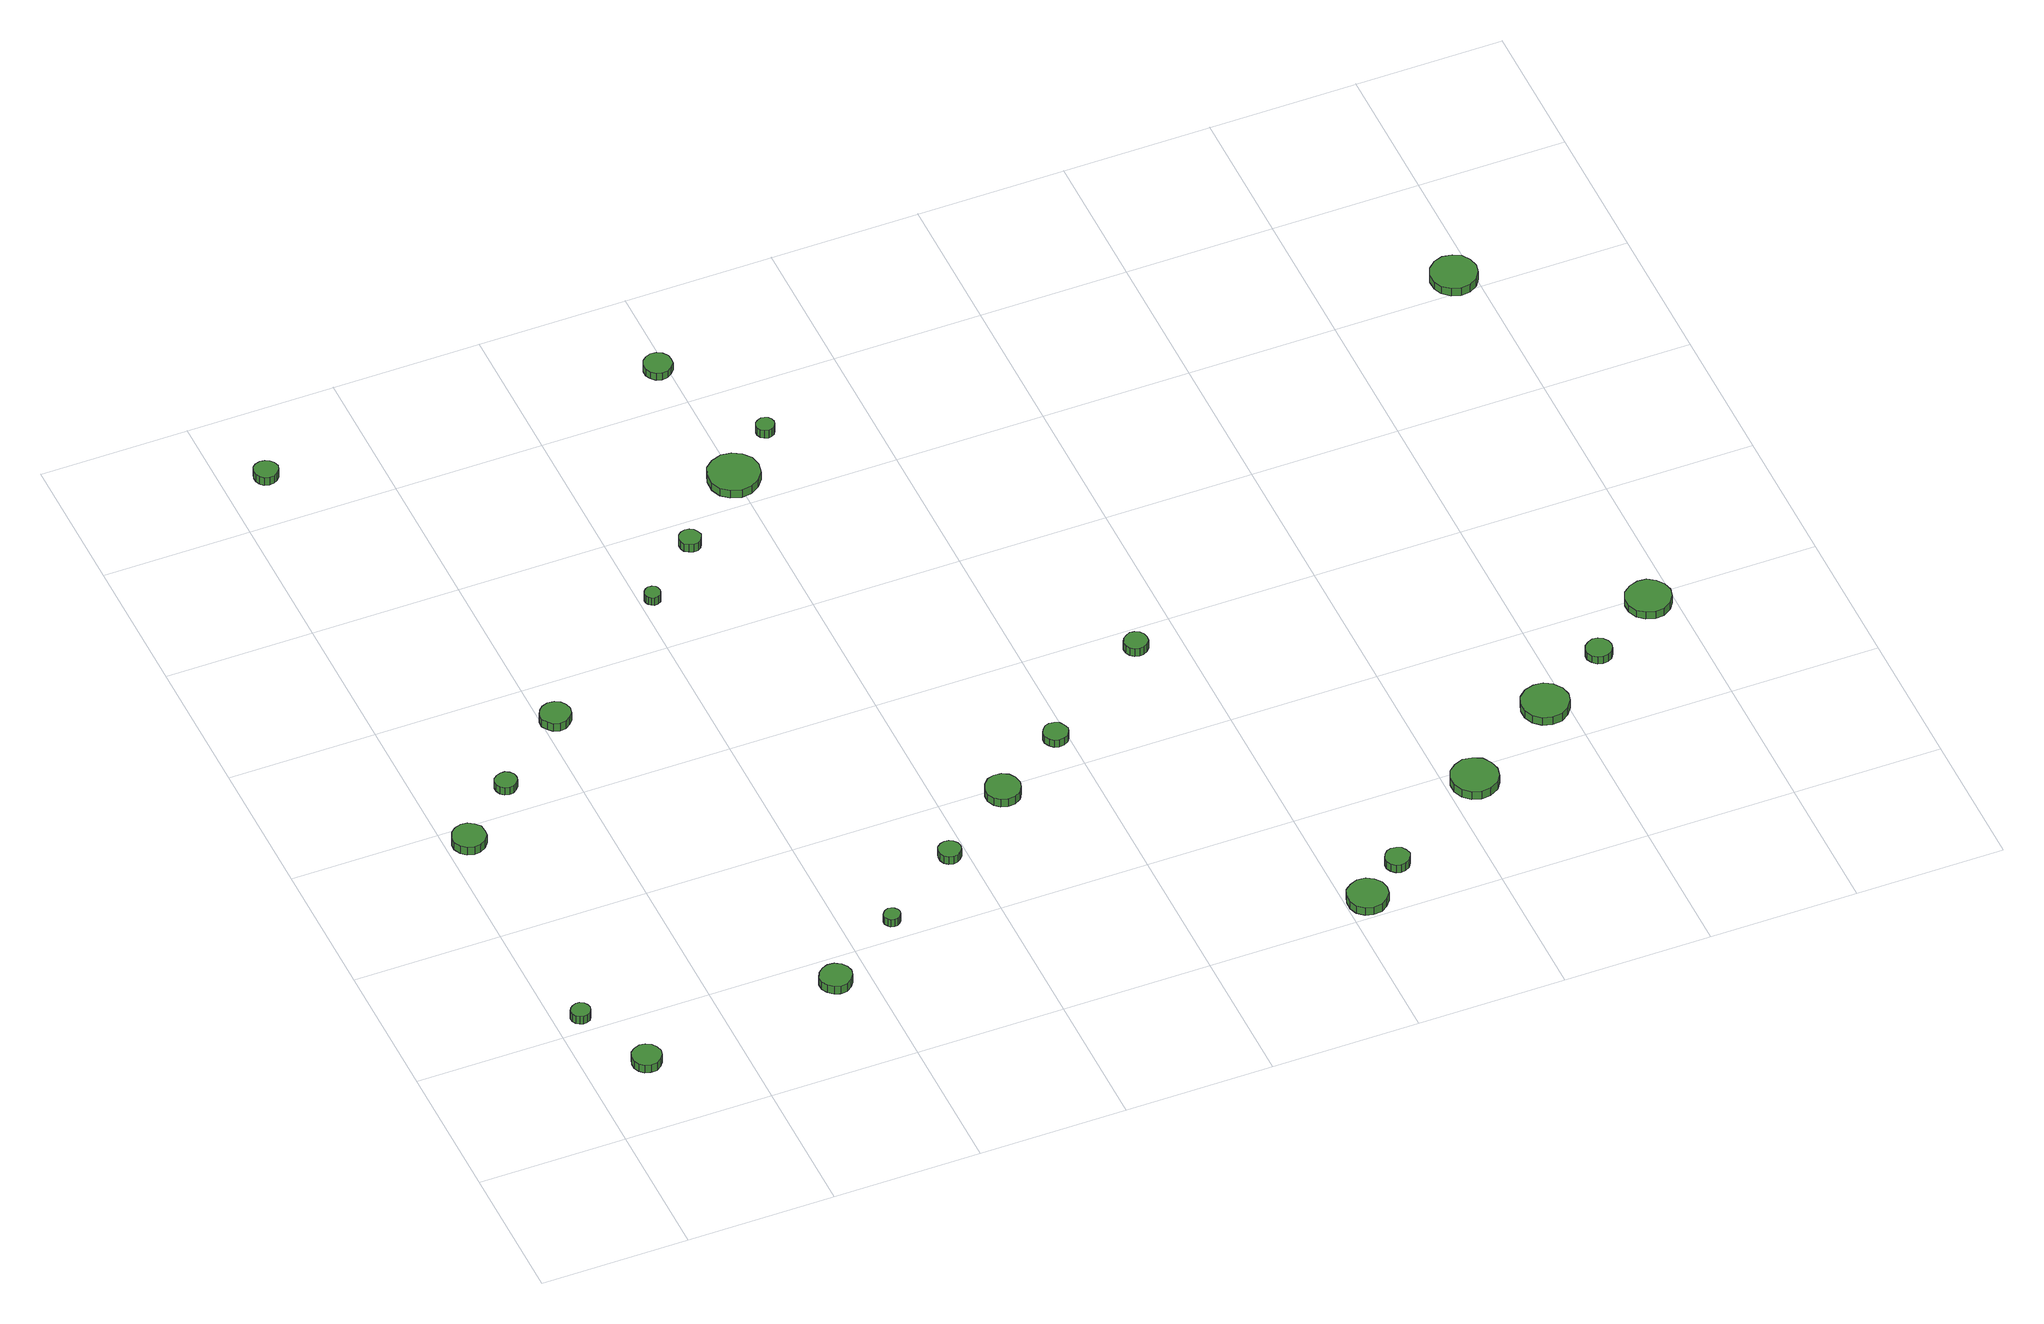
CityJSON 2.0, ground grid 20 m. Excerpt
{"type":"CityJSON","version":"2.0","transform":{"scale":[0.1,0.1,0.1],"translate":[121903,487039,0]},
"CityObjects":{
"tree1":{"type":"SolitaryVegetationObject","attributes":{"function":"something"},"geometry":[{"type":"MultiSurface","lod":"1","boundaries":[[[0,1,2,3,4,5,6,7,8,9,10,11,12,13,14]],[[15,16,17,18,19,20,21,22,23,24,25,26,27,28,29]],[[0,29,28,1]],[[1,28,27,2]],[[2,27,26,3]],[[3,26,25,4]],[[4,25,24,5]],[[5,24,23,6]],[[6,23,22,7]],[[7,22,21,8]],[[8,21,20,9]],[[9,20,19,10]],[[10,19,18,11]],[[11,18,17,12]],[[12,17,16,13]],[[13,16,15,14]],[[14,15,29,0]]]}]},
"tree2":{"type":"SolitaryVegetationObject","attributes":{"function":"something"},"geometry":[{"type":"MultiSurface","lod":"1","boundaries":[[[30,31,32,33,34,35,36,37,38,39,40,41,42,43,44]],[[45,46,47,48,49,50,51,52,53,54,55,56,57,58,59]],[[30,59,58,31]],[[31,58,57,32]],[[32,57,56,33]],[[33,56,55,34]],[[34,55,54,35]],[[35,54,53,36]],[[36,53,52,37]],[[37,52,51,38]],[[38,51,50,39]],[[39,50,49,40]],[[40,49,48,41]],[[41,48,47,42]],[[42,47,46,43]],[[43,46,45,44]],[[44,45,59,30]]]}]},
"tree3":{"type":"SolitaryVegetationObject","attributes":{"function":"something"},"geometry":[{"type":"MultiSurface","lod":"1","boundaries":[[[60,61,62,63,64,65,66,67,68,69,70,71,72,73,74]],[[75,76,77,78,79,80,81,82,83,84,85,86,87,88,89]],[[60,89,88,61]],[[61,88,87,62]],[[62,87,86,63]],[[63,86,85,64]],[[64,85,84,65]],[[65,84,83,66]],[[66,83,82,67]],[[67,82,81,68]],[[68,81,80,69]],[[69,80,79,70]],[[70,79,78,71]],[[71,78,77,72]],[[72,77,76,73]],[[73,76,75,74]],[[74,75,89,60]]]}]},
"tree4":{"type":"SolitaryVegetationObject","attributes":{"function":"something"},"geometry":[{"type":"MultiSurface","lod":"1","boundaries":[[[90,91,92,93,94,95,96,97,98,99,100,101,102,103,104]],[[105,106,107,108,109,110,111,112,113,114,115,116,117,118,119]],[[90,119,118,91]],[[91,118,117,92]],[[92,117,116,93]],[[93,116,115,94]],[[94,115,114,95]],[[95,114,113,96]],[[96,113,112,97]],[[97,112,111,98]],[[98,111,110,99]],[[99,110,109,100]],[[100,109,108,101]],[[101,108,107,102]],[[102,107,106,103]],[[103,106,105,104]],[[104,105,119,90]]]}]},
"tree5":{"type":"SolitaryVegetationObject","attributes":{"function":"something"},"geometry":[{"type":"MultiSurface","lod":"1","boundaries":[[[120,121,122,123,124,125,126,127,128,129,130,131,132,133,134]],[[135,136,137,138,139,140,141,142,143,144,145,146,147,148,149]],[[120,149,148,121]],[[121,148,147,122]],[[122,147,146,123]],[[123,146,145,124]],[[124,145,144,125]],[[125,144,143,126]],[[126,143,142,127]],[[127,142,141,128]],[[128,141,140,129]],[[129,140,139,130]],[[130,139,138,131]],[[131,138,137,132]],[[132,137,136,133]],[[133,136,135,134]],[[134,135,149,120]]]}]},
"tree6":{"type":"SolitaryVegetationObject","attributes":{"function":"something"},"geometry":[{"type":"MultiSurface","lod":"1","boundaries":[[[150,151,152,153,154,155,156,157,158,159,160,161,162,163,164]],[[165,166,167,168,169,170,171,172,173,174,175,176,177,178,179]],[[150,179,178,151]],[[151,178,177,152]],[[152,177,176,153]],[[153,176,175,154]],[[154,175,174,155]],[[155,174,173,156]],[[156,173,172,157]],[[157,172,171,158]],[[158,171,170,159]],[[159,170,169,160]],[[160,169,168,161]],[[161,168,167,162]],[[162,167,166,163]],[[163,166,165,164]],[[164,165,179,150]]]}]},
"tree7":{"type":"SolitaryVegetationObject","attributes":{"function":"something"},"geometry":[{"type":"MultiSurface","lod":"1","boundaries":[[[180,181,182,183,184,185,186,187,188,189,190,191,192,193,194]],[[195,196,197,198,199,200,201,202,203,204,205,206,207,208,209]],[[180,209,208,181]],[[181,208,207,182]],[[182,207,206,183]],[[183,206,205,184]],[[184,205,204,185]],[[185,204,203,186]],[[186,203,202,187]],[[187,202,201,188]],[[188,201,200,189]],[[189,200,199,190]],[[190,199,198,191]],[[191,198,197,192]],[[192,197,196,193]],[[193,196,195,194]],[[194,195,209,180]]]}]},
"tree8":{"type":"SolitaryVegetationObject","attributes":{"function":"something"},"geometry":[{"type":"MultiSurface","lod":"1","boundaries":[[[210,211,212,213,214,215,216,217,218,219,220,221,222,223,224]],[[225,226,227,228,229,230,231,232,233,234,235,236,237,238,239]],[[210,239,238,211]],[[211,238,237,212]],[[212,237,236,213]],[[213,236,235,214]],[[214,235,234,215]],[[215,234,233,216]],[[216,233,232,217]],[[217,232,231,218]],[[218,231,230,219]],[[219,230,229,220]],[[220,229,228,221]],[[221,228,227,222]],[[222,227,226,223]],[[223,226,225,224]],[[224,225,239,210]]]}]},
"tree9":{"type":"SolitaryVegetationObject","attributes":{"function":"something"},"geometry":[{"type":"MultiSurface","lod":"1","boundaries":[[[240,241,242,243,244,245,246,247,248,249,250,251,252,253,254]],[[255,256,257,258,259,260,261,262,263,264,265,266,267,268,269]],[[240,269,268,241]],[[241,268,267,242]],[[242,267,266,243]],[[243,266,265,244]],[[244,265,264,245]],[[245,264,263,246]],[[246,263,262,247]],[[247,262,261,248]],[[248,261,260,249]],[[249,260,259,250]],[[250,259,258,251]],[[251,258,257,252]],[[252,257,256,253]],[[253,256,255,254]],[[254,255,269,240]]]}]},
"tree10":{"type":"SolitaryVegetationObject","attributes":{"function":"something"},"geometry":[{"type":"MultiSurface","lod":"1","boundaries":[[[270,271,272,273,274,275,276,277,278,279,280,281,282,283,284]],[[285,286,287,288,289,290,291,292,293,294,295,296,297,298,299]],[[270,299,298,271]],[[271,298,297,272]],[[272,297,296,273]],[[273,296,295,274]],[[274,295,294,275]],[[275,294,293,276]],[[276,293,292,277]],[[277,292,291,278]],[[278,291,290,279]],[[279,290,289,280]],[[280,289,288,281]],[[281,288,287,282]],[[282,287,286,283]],[[283,286,285,284]],[[284,285,299,270]]]}]},
"tree11":{"type":"SolitaryVegetationObject","attributes":{"function":"something"},"geometry":[{"type":"MultiSurface","lod":"1","boundaries":[[[300,301,302,303,304,305,306,307,308,309,310,311,312,313,314]],[[315,316,317,318,319,320,321,322,323,324,325,326,327,328,329]],[[300,329,328,301]],[[301,328,327,302]],[[302,327,326,303]],[[303,326,325,304]],[[304,325,324,305]],[[305,324,323,306]],[[306,323,322,307]],[[307,322,321,308]],[[308,321,320,309]],[[309,320,319,310]],[[310,319,318,311]],[[311,318,317,312]],[[312,317,316,313]],[[313,316,315,314]],[[314,315,329,300]]]}]},
"tree12":{"type":"SolitaryVegetationObject","attributes":{"function":"something"},"geometry":[{"type":"MultiSurface","lod":"1","boundaries":[[[330,331,332,333,334,335,336,337,338,339,340,341,342,343,344]],[[345,346,347,348,349,350,351,352,353,354,355,356,357,358,359]],[[330,359,358,331]],[[331,358,357,332]],[[332,357,356,333]],[[333,356,355,334]],[[334,355,354,335]],[[335,354,353,336]],[[336,353,352,337]],[[337,352,351,338]],[[338,351,350,339]],[[339,350,349,340]],[[340,349,348,341]],[[341,348,347,342]],[[342,347,346,343]],[[343,346,345,344]],[[344,345,359,330]]]}]},
"tree13":{"type":"SolitaryVegetationObject","attributes":{"function":"something"},"geometry":[{"type":"MultiSurface","lod":"1","boundaries":[[[360,361,362,363,364,365,366,367,368,369,370,371,372,373,374]],[[375,376,377,378,379,380,381,382,383,384,385,386,387,388,389]],[[360,389,388,361]],[[361,388,387,362]],[[362,387,386,363]],[[363,386,385,364]],[[364,385,384,365]],[[365,384,383,366]],[[366,383,382,367]],[[367,382,381,368]],[[368,381,380,369]],[[369,380,379,370]],[[370,379,378,371]],[[371,378,377,372]],[[372,377,376,373]],[[373,376,375,374]],[[374,375,389,360]]]}]},
"tree14":{"type":"SolitaryVegetationObject","attributes":{"function":"something"},"geometry":[{"type":"MultiSurface","lod":"1","boundaries":[[[390,391,392,393,394,395,396,397,398,399,400,401,402,403,404]],[[405,406,407,408,409,410,411,412,413,414,415,416,417,418,419]],[[390,419,418,391]],[[391,418,417,392]],[[392,417,416,393]],[[393,416,415,394]],[[394,415,414,395]],[[395,414,413,396]],[[396,413,412,397]],[[397,412,411,398]],[[398,411,410,399]],[[399,410,409,400]],[[400,409,408,401]],[[401,408,407,402]],[[402,407,406,403]],[[403,406,405,404]],[[404,405,419,390]]]}]},
"tree15":{"type":"SolitaryVegetationObject","attributes":{"function":"something"},"geometry":[{"type":"MultiSurface","lod":"1","boundaries":[[[420,421,422,423,424,425,426,427,428,429,430,431,432,433,434]],[[435,436,437,438,439,440,441,442,443,444,445,446,447,448,449]],[[420,449,448,421]],[[421,448,447,422]],[[422,447,446,423]],[[423,446,445,424]],[[424,445,444,425]],[[425,444,443,426]],[[426,443,442,427]],[[427,442,441,428]],[[428,441,440,429]],[[429,440,439,430]],[[430,439,438,431]],[[431,438,437,432]],[[432,437,436,433]],[[433,436,435,434]],[[434,435,449,420]]]}]},
"tree16":{"type":"SolitaryVegetationObject","attributes":{"function":"something"},"geometry":[{"type":"MultiSurface","lod":"1","boundaries":[[[450,451,452,453,454,455,456,457,458,459,460,461,462,463,464]],[[465,466,467,468,469,470,471,472,473,474,475,476,477,478,479]],[[450,479,478,451]],[[451,478,477,452]],[[452,477,476,453]],[[453,476,475,454]],[[454,475,474,455]],[[455,474,473,456]],[[456,473,472,457]],[[457,472,471,458]],[[458,471,470,459]],[[459,470,469,460]],[[460,469,468,461]],[[461,468,467,462]],[[462,467,466,463]],[[463,466,465,464]],[[464,465,479,450]]]}]},
"tree17":{"type":"SolitaryVegetationObject","attributes":{"function":"something"},"geometry":[{"type":"MultiSurface","lod":"1","boundaries":[[[480,481,482,483,484,485,486,487,488,489,490,491,492,493,494]],[[495,496,497,498,499,500,501,502,503,504,505,506,507,508,509]],[[480,509,508,481]],[[481,508,507,482]],[[482,507,506,483]],[[483,506,505,484]],[[484,505,504,485]],[[485,504,503,486]],[[486,503,502,487]],[[487,502,501,488]],[[488,501,500,489]],[[489,500,499,490]],[[490,499,498,491]],[[491,498,497,492]],[[492,497,496,493]],[[493,496,495,494]],[[494,495,509,480]]]}]},
"tree18":{"type":"SolitaryVegetationObject","attributes":{"function":"something"},"geometry":[{"type":"MultiSurface","lod":"1","boundaries":[[[510,511,512,513,514,515,516,517,518,519,520,521,522,523,524]],[[525,526,527,528,529,530,531,532,533,534,535,536,537,538,539]],[[510,539,538,511]],[[511,538,537,512]],[[512,537,536,513]],[[513,536,535,514]],[[514,535,534,515]],[[515,534,533,516]],[[516,533,532,517]],[[517,532,531,518]],[[518,531,530,519]],[[519,530,529,520]],[[520,529,528,521]],[[521,528,527,522]],[[522,527,526,523]],[[523,526,525,524]],[[524,525,539,510]]]}]},
"tree19":{"type":"SolitaryVegetationObject","attributes":{"function":"something"},"geometry":[{"type":"MultiSurface","lod":"1","boundaries":[[[540,541,542,543,544,545,546,547,548,549,550,551,552,553,554]],[[555,556,557,558,559,560,561,562,563,564,565,566,567,568,569]],[[540,569,568,541]],[[541,568,567,542]],[[542,567,566,543]],[[543,566,565,544]],[[544,565,564,545]],[[545,564,563,546]],[[546,563,562,547]],[[547,562,561,548]],[[548,561,560,549]],[[549,560,559,550]],[[550,559,558,551]],[[551,558,557,552]],[[552,557,556,553]],[[553,556,555,554]],[[554,555,569,540]]]}]},
"tree20":{"type":"SolitaryVegetationObject","attributes":{"function":"something"},"geometry":[{"type":"MultiSurface","lod":"1","boundaries":[[[570,571,572,573,574,575,576,577,578,579,580,581,582,583,584]],[[585,586,587,588,589,590,591,592,593,594,595,596,597,598,599]],[[570,599,598,571]],[[571,598,597,572]],[[572,597,596,573]],[[573,596,595,574]],[[574,595,594,575]],[[575,594,593,576]],[[576,593,592,577]],[[577,592,591,578]],[[578,591,590,579]],[[579,590,589,580]],[[580,589,588,581]],[[581,588,587,582]],[[582,587,586,583]],[[583,586,585,584]],[[584,585,599,570]]]}]},
"tree21":{"type":"SolitaryVegetationObject","attributes":{"function":"something"},"geometry":[{"type":"MultiSurface","lod":"1","boundaries":[[[600,601,602,603,604,605,606,607,608,609,610,611,612,613,614]],[[615,616,617,618,619,620,621,622,623,624,625,626,627,628,629]],[[600,629,628,601]],[[601,628,627,602]],[[602,627,626,603]],[[603,626,625,604]],[[604,625,624,605]],[[605,624,623,606]],[[606,623,622,607]],[[607,622,621,608]],[[608,621,620,609]],[[609,620,619,610]],[[610,619,618,611]],[[611,618,617,612]],[[612,617,616,613]],[[613,616,615,614]],[[614,615,629,600]]]}]},
"tree22":{"type":"SolitaryVegetationObject","attributes":{"function":"something"},"geometry":[{"type":"MultiSurface","lod":"1","boundaries":[[[630,631,632,633,634,635,636,637,638,639,640,641,642,643,644]],[[645,646,647,648,649,650,651,652,653,654,655,656,657,658,659]],[[630,659,658,631]],[[631,658,657,632]],[[632,657,656,633]],[[633,656,655,634]],[[634,655,654,635]],[[635,654,653,636]],[[636,653,652,637]],[[637,652,651,638]],[[638,651,650,639]],[[639,650,649,640]],[[640,649,648,641]],[[641,648,647,642]],[[642,647,646,643]],[[643,646,645,644]],[[644,645,659,630]]]}]},
"tree23":{"type":"SolitaryVegetationObject","attributes":{"function":"something"},"geometry":[{"type":"MultiSurface","lod":"1","boundaries":[[[660,661,662,663,664,665,666,667,668,669,670,671,672,673,674]],[[675,676,677,678,679,680,681,682,683,684,685,686,687,688,689]],[[660,689,688,661]],[[661,688,687,662]],[[662,687,686,663]],[[663,686,685,664]],[[664,685,684,665]],[[665,684,683,666]],[[666,683,682,667]],[[667,682,681,668]],[[668,681,680,669]],[[669,680,679,670]],[[670,679,678,671]],[[671,678,677,672]],[[672,677,676,673]],[[673,676,675,674]],[[674,675,689,660]]]}]},
"tree24":{"type":"SolitaryVegetationObject","attributes":{"function":"something"},"geometry":[{"type":"MultiSurface","lod":"1","boundaries":[[[690,691,692,693,694,695,696,697,698,699,700,701,702,703,704]],[[705,706,707,708,709,710,711,712,713,714,715,716,717,718,719]],[[690,719,718,691]],[[691,718,717,692]],[[692,717,716,693]],[[693,716,715,694]],[[694,715,714,695]],[[695,714,713,696]],[[696,713,712,697]],[[697,712,711,698]],[[698,711,710,699]],[[699,710,709,700]],[[700,709,708,701]],[[701,708,707,702]],[[702,707,706,703]],[[703,706,705,704]],[[704,705,719,690]]]}]}
},
"vertices":[
[46,220,20],[45,225,20],[42,230,20],[37,233,20],[32,233,20],[27,231,20],[23,228,20],[20,223,20],[20,217,20],[23,212,20],[27,209,20],[32,207,20],[37,208,20],[42,210,20],[45,215,20],[45,215,7],[42,210,7],[37,208,7],[32,207,7],[27,209,7],[23,212,7],[20,217,7],[20,223,7],[23,228,7],[27,231,7],[32,233,7],[37,233,7],[42,230,7],[45,225,7],[46,220,7],
[99,116,16],[97,124,16],[92,131,16],[85,135,16],[77,136,16],[69,133,16],[63,128,16],[60,120,16],[60,112,16],[63,105,16],[69,99,16],[77,97,16],[85,97,16],[92,102,16],[97,108,16],[97,108,3],[92,102,3],[85,97,3],[77,97,3],[69,99,3],[63,105,3],[60,112,3],[60,120,3],[63,128,3],[69,133,3],[77,136,3],[85,135,3],[92,131,3],[97,124,3],[99,116,3],
[53,572,15],[52,581,15],[46,588,15],[38,593,15],[29,594,15],[20,591,15],[13,585,15],[9,576,15],[9,567,15],[13,558,15],[20,552,15],[29,549,15],[38,550,15],[46,555,15],[52,563,15],[52,563,2],[46,555,2],[38,550,2],[29,549,2],[20,552,2],[13,558,2],[9,567,2],[9,576,2],[13,585,2],[20,591,2],[29,594,2],[38,593,2],[46,588,2],[52,581,2],[53,572,2],
[128,646,15],[127,652,15],[123,657,15],[118,660,15],[112,660,15],[106,658,15],[101,654,15],[99,649,15],[99,643,15],[101,637,15],[106,633,15],[112,631,15],[118,632,15],[123,635,15],[127,640,15],[127,640,3],[123,635,3],[118,632,3],[112,631,3],[106,633,3],[101,637,3],[99,643,3],[99,649,3],[101,654,3],[106,658,3],[112,660,3],[118,660,3],[123,657,3],[127,652,3],[128,646,3],
[376,155,17],[374,163,17],[369,170,17],[361,175,17],[352,176,17],[344,173,17],[337,167,17],[333,159,17],[333,150,17],[337,142,17],[344,136,17],[352,133,17],[361,134,17],[369,139,17],[374,146,17],[374,146,4],[369,139,4],[361,134,4],[352,133,4],[344,136,4],[337,142,4],[333,150,4],[333,159,4],[337,167,4],[344,173,4],[352,176,4],[361,175,4],[369,170,4],[374,163,4],[376,155,4],
[238,731,18],[236,739,18],[231,746,18],[224,750,18],[215,751,18],[207,748,18],[201,743,18],[197,735,18],[197,726,18],[201,719,18],[207,713,18],[215,710,18],[224,711,18],[231,716,18],[236,722,18],[236,722,5],[231,716,5],[224,711,5],[215,710,5],[207,713,5],[201,719,5],[197,726,5],[197,735,5],[201,743,5],[207,748,5],[215,751,5],[224,750,5],[231,746,5],[236,739,5],[238,731,5],
[72,1277,22],[70,1284,22],[66,1289,22],[60,1292,22],[54,1293,22],[47,1291,22],[42,1287,22],[40,1280,22],[40,1274,22],[42,1268,22],[47,1263,22],[54,1261,22],[60,1262,22],[66,1265,22],[70,1270,22],[70,1270,9],[66,1265,9],[60,1262,9],[54,1261,9],[47,1263,9],[42,1268,9],[40,1274,9],[40,1280,9],[42,1287,9],[47,1291,9],[54,1293,9],[60,1292,9],[66,1289,9],[70,1284,9],[72,1277,9],
[475,231,15],[474,235,15],[471,239,15],[467,241,15],[463,242,15],[458,240,15],[455,237,15],[453,233,15],[453,228,15],[455,224,15],[458,221,15],[463,220,15],[467,220,15],[471,222,15],[474,226,15],[474,226,3],[471,222,3],[467,220,3],[463,220,3],[458,221,3],[455,224,3],[453,228,3],[453,233,3],[455,237,3],[458,240,3],[463,242,3],[467,241,3],[471,239,3],[474,235,3],[475,231,3],
[592,311,15],[591,317,15],[587,322,15],[582,325,15],[576,326,15],[570,324,15],[565,320,15],[563,314,15],[563,308,15],[565,302,15],[570,298,15],[576,296,15],[582,297,15],[587,300,15],[591,305,15],[591,305,2],[587,300,2],[582,297,2],[576,296,2],[570,298,2],[565,302,2],[563,308,2],[563,314,2],[565,320,2],[570,324,2],[576,326,2],[582,325,2],[587,322,2],[591,317,2],[592,311,2],
[427,885,17],[426,890,17],[424,893,17],[420,895,17],[415,896,17],[411,894,17],[408,891,17],[406,887,17],[406,883,17],[408,879,17],[411,876,17],[415,874,17],[420,875,17],[424,877,17],[426,881,17],[426,881,4],[424,877,4],[420,875,4],[415,874,4],[411,876,4],[408,879,4],[406,883,4],[406,887,4],[408,891,4],[411,894,4],[415,896,4],[420,895,4],[424,893,4],[426,890,4],[427,885,4],
[515,960,15],[513,966,15],[510,971,15],[505,974,15],[499,975,15],[493,973,15],[488,969,15],[486,963,15],[486,957,15],[488,952,15],[493,948,15],[499,946,15],[505,946,15],[510,949,15],[513,954,15],[513,954,2],[510,949,2],[505,946,2],[499,946,2],[493,948,2],[488,952,2],[486,957,2],[486,963,2],[488,969,2],[493,973,2],[499,975,2],[505,974,2],[510,971,2],[513,966,2],[515,960,2],
[706,387,16],[704,397,16],[699,405,16],[690,410,16],[680,411,16],[671,408,16],[664,401,16],[660,392,16],[660,382,16],[664,373,16],[671,367,16],[680,364,16],[690,365,16],[699,370,16],[704,378,16],[704,378,3],[699,370,3],[690,365,3],[680,364,3],[671,367,3],[664,373,3],[660,382,3],[660,392,3],[664,401,3],[671,408,3],[680,411,3],[690,410,3],[699,405,3],[704,397,3],[706,387,3],
[632,1048,15],[629,1062,15],[620,1073,15],[608,1080,15],[594,1082,15],[580,1077,15],[569,1068,15],[564,1055,15],[564,1040,15],[569,1027,15],[580,1018,15],[594,1013,15],[608,1015,15],[620,1022,15],[629,1033,15],[629,1033,2],[620,1022,2],[608,1015,2],[594,1013,2],[580,1018,2],[569,1027,2],[564,1040,2],[564,1055,2],[569,1068,2],[580,1077,2],[594,1082,2],[608,1080,2],[620,1073,2],[629,1062,2],[632,1048,2],
[801,455,14],[799,462,14],[795,468,14],[789,471,14],[782,472,14],[776,470,14],[771,465,14],[768,459,14],[768,452,14],[771,446,14],[776,441,14],[782,439,14],[789,440,14],[795,443,14],[799,449,14],[799,449,2],[795,443,2],[789,440,2],[782,439,2],[776,441,2],[771,446,2],[768,452,2],[768,459,2],[771,465,2],[776,470,2],[782,472,2],[789,471,2],[795,468,2],[799,462,2],[801,455,2],
[606,1267,15],[605,1274,15],[600,1281,15],[593,1285,15],[585,1286,15],[578,1283,15],[572,1278,15],[569,1271,15],[569,1263,15],[572,1256,15],[578,1250,15],[585,1248,15],[593,1249,15],[600,1253,15],[605,1259,15],[605,1259,3],[600,1253,3],[593,1249,3],[585,1248,3],[578,1250,3],[572,1256,3],[569,1263,3],[569,1271,3],[572,1278,3],[578,1283,3],[585,1286,3],[593,1285,3],[600,1281,3],[605,1274,3],[606,1267,3],
[680,1112,15],[679,1117,15],[676,1121,15],[672,1123,15],[667,1124,15],[662,1122,15],[658,1119,15],[656,1114,15],[656,1109,15],[658,1104,15],[662,1101,15],[667,1099,15],[672,1100,15],[676,1102,15],[679,1107,15],[679,1107,2],[676,1102,2],[672,1100,2],[667,1099,2],[662,1101,2],[658,1104,2],[656,1109,2],[656,1114,2],[658,1119,2],[662,1122,2],[667,1124,2],[672,1123,2],[676,1121,2],[679,1117,2],[680,1112,2],
[1056,31,14],[1054,42,14],[1047,51,14],[1038,57,14],[1026,58,14],[1016,54,14],[1007,47,14],[1003,37,14],[1003,25,14],[1007,15,14],[1016,7,14],[1026,4,14],[1038,5,14],[1047,11,14],[1054,20,14],[1054,20,1],[1047,11,1],[1038,5,1],[1026,4,1],[1016,7,1],[1007,15,1],[1003,25,1],[1003,37,1],[1007,47,1],[1016,54,1],[1026,58,1],[1038,57,1],[1047,51,1],[1054,42,1],[1056,31,1],
[957,567,15],[956,573,15],[952,579,15],[946,582,15],[940,583,15],[934,580,15],[929,576,15],[926,570,15],[926,563,15],[929,557,15],[934,553,15],[940,551,15],[946,552,15],[952,555,15],[956,560,15],[956,560,2],[952,555,2],[946,552,2],[940,551,2],[934,553,2],[929,557,2],[926,563,2],[926,570,2],[929,576,2],[934,580,2],[940,583,2],[946,582,2],[952,579,2],[956,573,2],[957,567,2],
[1107,77,14],[1105,84,14],[1101,90,14],[1095,93,14],[1088,94,14],[1082,92,14],[1077,87,14],[1074,81,14],[1074,74,14],[1077,68,14],[1082,63,14],[1088,61,14],[1095,62,14],[1101,65,14],[1105,71,14],[1105,71,1],[1101,65,1],[1095,62,1],[1088,61,1],[1082,63,1],[1077,68,1],[1074,74,1],[1074,81,1],[1077,87,1],[1082,92,1],[1088,94,1],[1095,93,1],[1101,90,1],[1105,84,1],[1107,77,1],
[1268,173,16],[1265,186,16],[1258,197,16],[1246,203,16],[1233,205,16],[1221,200,16],[1211,192,16],[1206,180,16],[1206,167,16],[1211,155,16],[1221,146,16],[1233,142,16],[1246,143,16],[1258,150,16],[1265,160,16],[1265,160,3],[1258,150,3],[1246,143,3],[1233,142,3],[1221,146,3],[1211,155,3],[1206,167,3],[1206,180,3],[1211,192,3],[1221,200,3],[1233,205,3],[1246,203,3],[1258,197,3],[1265,186,3],[1268,173,3],
[1404,263,15],[1401,276,15],[1393,287,15],[1382,294,15],[1369,295,15],[1356,291,15],[1346,282,15],[1341,270,15],[1341,257,15],[1346,245,15],[1356,236,15],[1369,232,15],[1382,233,15],[1393,240,15],[1401,251,15],[1401,251,2],[1393,240,2],[1382,233,2],[1369,232,2],[1356,236,2],[1346,245,2],[1341,257,2],[1341,270,2],[1346,282,2],[1356,291,2],[1369,295,2],[1382,294,2],[1393,287,2],[1401,276,2],[1404,263,2],
[1490,326,14],[1488,333,14],[1484,339,14],[1478,343,14],[1471,344,14],[1464,341,14],[1458,336,14],[1455,330,14],[1455,323,14],[1458,316,14],[1464,311,14],[1471,309,14],[1478,310,14],[1484,313,14],[1488,319,14],[1488,319,2],[1484,313,2],[1478,310,2],[1471,309,2],[1464,311,2],[1458,316,2],[1455,323,2],[1455,330,2],[1458,336,2],[1464,341,2],[1471,344,2],[1478,343,2],[1484,339,2],[1488,333,2],[1490,326,2],
[1597,388,14],[1594,400,14],[1587,410,14],[1576,417,14],[1564,418,14],[1552,414,14],[1542,406,14],[1537,394,14],[1537,382,14],[1542,370,14],[1552,362,14],[1564,358,14],[1576,359,14],[1587,366,14],[1594,376,14],[1594,376,2],[1587,366,2],[1576,359,2],[1564,358,2],[1552,362,2],[1542,370,2],[1537,382,2],[1537,394,2],[1542,406,2],[1552,414,2],[1564,418,2],[1576,417,2],[1587,410,2],[1594,400,2],[1597,388,2],
[1602,1020,20],[1599,1032,20],[1592,1043,20],[1581,1049,20],[1568,1051,20],[1556,1047,20],[1546,1038,20],[1541,1026,20],[1541,1013,20],[1546,1002,20],[1556,993,20],[1568,989,20],[1581,990,20],[1592,997,20],[1599,1007,20],[1599,1007,7],[1592,997,7],[1581,990,7],[1568,989,7],[1556,993,7],[1546,1002,7],[1541,1013,7],[1541,1026,7],[1546,1038,7],[1556,1047,7],[1568,1051,7],[1581,1049,7],[1592,1043,7],[1599,1032,7],[1602,1020,7]
]}
